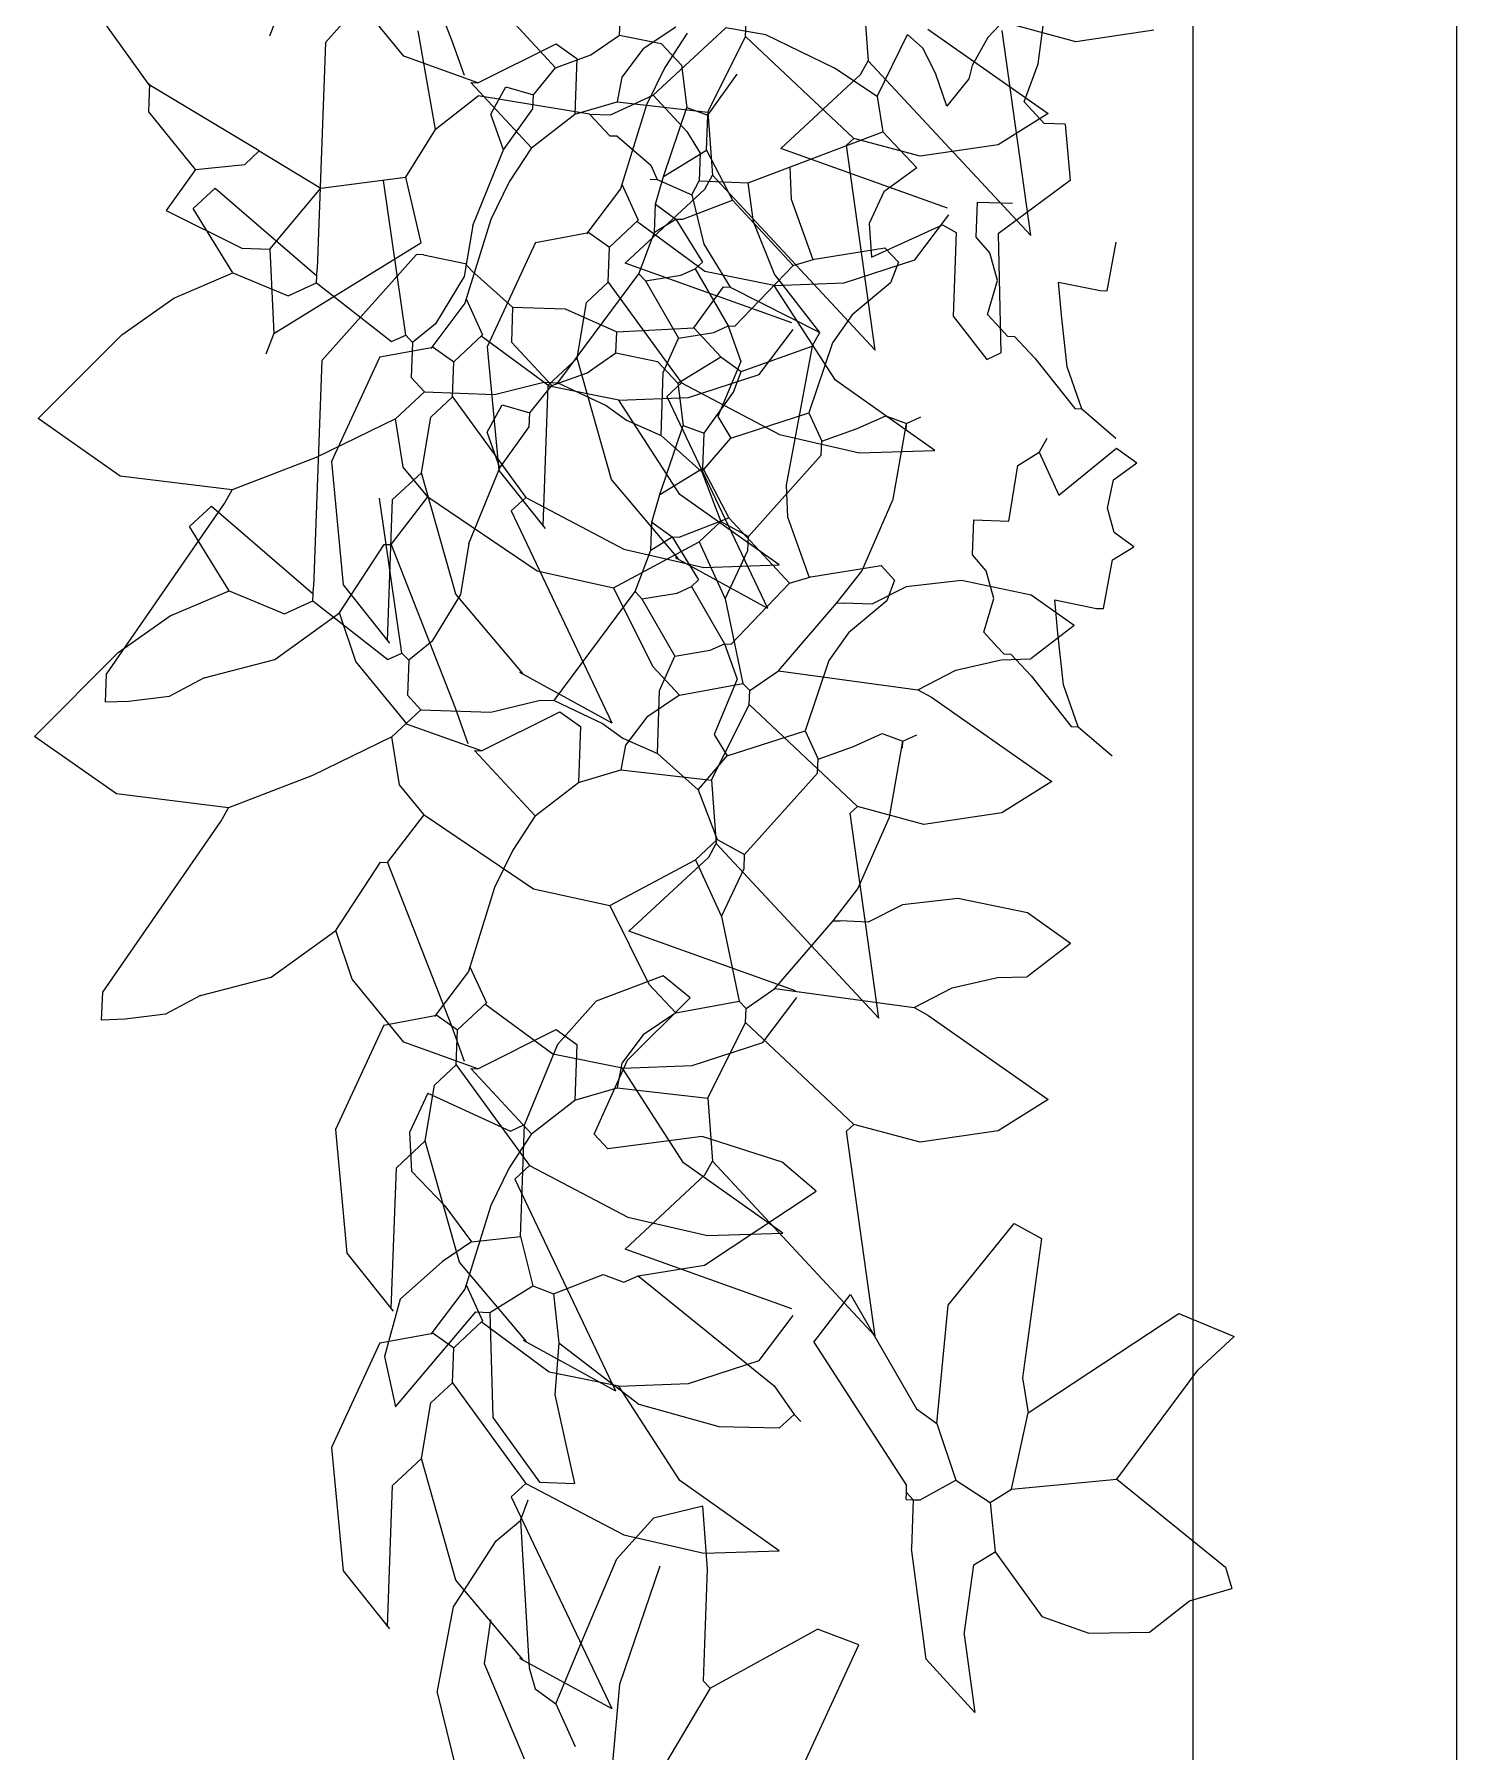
# Model space of a CAD drawing. Header units: millimetres. Extents: x 2667 to 2848, y -1 to 1765.
# Drawn here: x 2814.462 to 2815.001, y 1721.138 to 1721.789 of the extents above; entities that cross this region are included whole.
import ezdxf

# ---------------------------------------------------------------- set-up
doc = ezdxf.new("R2010")
doc.units = ezdxf.units.MM
doc.layers.add('PROIEZIONI', color=145, linetype='Continuous')
doc.layers.add('VERDE_giardino', color=74, linetype='Continuous', lineweight=9)

msp = doc.modelspace()

# ---------------------------------------------------------------- linework, layer by layer
at = {"layer": 'PROIEZIONI'}
for p, q in [((2814.90139, 1736.7425), (2814.90139, 1719.00637)), ((2815.00139, 1736.7425), (2815.00139, 1719.00637))]:
    msp.add_line(p, q, dxfattribs=at)
at = {"layer": 'VERDE_giardino'}
for p, q in [((2814.596, 1721.84893), (2814.62028, 1721.78701)), ((2814.60844, 1721.82608), (2814.57249, 1721.78599)), ((2814.60219, 1721.78077), (2814.58264, 1721.80463)), ((2814.77648, 1721.80304), (2814.77826, 1721.77909)), ((2814.83481, 1721.79962), (2814.82365, 1721.78784)), ((2814.50563, 1721.76993), (2814.48862, 1721.79371)), ((2814.55429, 1721.79621), (2814.55134, 1721.78836)), ((2814.64439, 1721.79293), (2814.65971, 1721.77645)), ((2814.68405, 1721.78883), (2814.68434, 1721.79678)), ((2814.70538, 1721.79187), (2814.69294, 1721.78355)), ((2814.73178, 1721.78825), (2814.73197, 1721.79355)), ((2814.857, 1721.78632), (2814.83185, 1721.79306)), ((2814.8427, 1721.77788), (2814.84479, 1721.7934)), ((2814.57249, 1721.78599), (2814.56936, 1721.70013)), ((2814.60749, 1721.79046), (2814.61409, 1721.75307)), ((2814.62028, 1721.78701), (2814.6251, 1721.77356)), ((2814.63031, 1721.77072), (2814.66003, 1721.78556)), ((2814.66003, 1721.78556), (2814.66779, 1721.77997)), ((2814.67316, 1721.78127), (2814.68405, 1721.78883)), ((2814.68405, 1721.78883), (2814.69985, 1721.7856)), ((2814.69682, 1721.76598), (2814.7243, 1721.79152)), ((2814.69985, 1721.7856), (2814.70751, 1721.77736)), ((2814.70964, 1721.78955), (2814.70121, 1721.77659)), ((2814.71747, 1721.75959), (2814.73178, 1721.78825)), ((2814.73944, 1721.78895), (2814.7243, 1721.79152)), ((2814.73178, 1721.78825), (2814.77284, 1721.74961)), ((2814.76553, 1721.7763), (2814.73944, 1721.78895)), ((2814.78173, 1721.76554), (2814.7932, 1721.78901)), ((2814.799, 1721.78386), (2814.7932, 1721.78901)), ((2814.80088, 1721.79104), (2814.84657, 1721.75906)), ((2814.82365, 1721.78784), (2814.81765, 1721.77733)), ((2814.83991, 1721.71278), (2814.8291, 1721.7905)), ((2814.88661, 1721.79068), (2814.857, 1721.78632)), ((2814.63031, 1721.77072), (2814.60219, 1721.78077)), ((2814.65971, 1721.77645), (2814.67316, 1721.78127)), ((2814.66779, 1721.77997), (2814.66702, 1721.75877)), ((2814.69294, 1721.78355), (2814.68489, 1721.77288)), ((2814.77542, 1721.77389), (2814.77826, 1721.77909)), ((2814.77826, 1721.77909), (2814.83991, 1721.71278)), ((2814.80376, 1721.77442), (2814.799, 1721.78386)), ((2814.65138, 1721.76614), (2814.65971, 1721.77645)), ((2814.68489, 1721.77288), (2814.68311, 1721.76349)), ((2814.70121, 1721.77659), (2814.69419, 1721.76237)), ((2814.70751, 1721.77736), (2814.70958, 1721.76137)), ((2814.71744, 1721.75842), (2814.72862, 1721.77394)), ((2814.7452, 1721.74579), (2814.77542, 1721.77389)), ((2814.78173, 1721.76554), (2814.76553, 1721.7763)), ((2814.80813, 1721.76192), (2814.80376, 1721.77442)), ((2814.81765, 1721.77733), (2814.81647, 1721.77224)), ((2814.83738, 1721.76351), (2814.8427, 1721.77788)), ((2814.50553, 1721.75968), (2814.50591, 1721.77028)), ((2814.54745, 1721.74488), (2814.50563, 1721.76993)), ((2814.62765, 1721.77082), (2814.65063, 1721.7461)), ((2814.62765, 1721.77082), (2814.63031, 1721.77072)), ((2814.63518, 1721.75877), (2814.64087, 1721.76917)), ((2814.64087, 1721.76917), (2814.65138, 1721.76614)), ((2814.65118, 1721.76084), (2814.65138, 1721.76614)), ((2814.68063, 1721.7586), (2814.69682, 1721.76598)), ((2814.69682, 1721.76598), (2814.70959, 1721.75225)), ((2814.81647, 1721.77224), (2814.80813, 1721.76192)), ((2814.52331, 1721.7378), (2814.50553, 1721.75968)), ((2814.61409, 1721.75307), (2814.63047, 1721.76574)), ((2814.67268, 1721.75889), (2814.63047, 1721.76574)), ((2814.64001, 1721.74532), (2814.65118, 1721.76084)), ((2814.66702, 1721.75877), (2814.68311, 1721.76349)), ((2814.68311, 1721.76349), (2814.71747, 1721.75959)), ((2814.69419, 1721.76237), (2814.68435, 1721.73056)), ((2814.70067, 1721.73515), (2814.70958, 1721.76137)), ((2814.70958, 1721.76137), (2814.71744, 1721.75842)), ((2814.71747, 1721.75959), (2814.71925, 1721.73564)), ((2814.78173, 1721.76554), (2814.78389, 1721.75219)), ((2814.84505, 1721.75527), (2814.83738, 1721.76351)), ((2814.61409, 1721.75307), (2814.60282, 1721.7349)), ((2814.64001, 1721.74532), (2814.63518, 1721.75877)), ((2814.65063, 1721.7461), (2814.66702, 1721.75877)), ((2814.67268, 1721.75889), (2814.68034, 1721.75065)), ((2814.67268, 1721.75889), (2814.68063, 1721.7586)), ((2814.71695, 1721.74518), (2814.71744, 1721.75842)), ((2814.84657, 1721.75906), (2814.8276, 1721.74722)), ((2814.853, 1721.75498), (2814.84505, 1721.75527)), ((2814.853, 1721.75498), (2814.85487, 1721.73368)), ((2814.68034, 1721.75065), (2814.683, 1721.75056)), ((2814.683, 1721.75056), (2814.69586, 1721.73948)), ((2814.70959, 1721.75225), (2814.71461, 1721.7441)), ((2814.73277, 1721.73282), (2814.78389, 1721.75219)), ((2814.77009, 1721.74705), (2814.77284, 1721.74961)), ((2814.7809, 1721.66933), (2814.77009, 1721.74705)), ((2814.79799, 1721.74286), (2814.77284, 1721.74961)), ((2814.78389, 1721.75219), (2814.79667, 1721.73845)), ((2814.8276, 1721.74722), (2814.79799, 1721.74286)), ((2814.52331, 1721.7378), (2814.54195, 1721.73977)), ((2814.54195, 1721.73977), (2814.54745, 1721.74488)), ((2814.54745, 1721.74488), (2814.57082, 1721.73076)), ((2814.62834, 1721.71656), (2814.64001, 1721.74532)), ((2814.65063, 1721.7461), (2814.6422, 1721.73314)), ((2814.70067, 1721.73515), (2814.71695, 1721.74518)), ((2814.71461, 1721.7441), (2814.71422, 1721.7335)), ((2814.71695, 1721.74518), (2814.72688, 1721.72623)), ((2814.80836, 1721.72314), (2814.7452, 1721.74579)), ((2814.52331, 1721.7378), (2814.51212, 1721.72229)), ((2814.57082, 1721.73076), (2814.60282, 1721.7349)), ((2814.60294, 1721.67502), (2814.59447, 1721.73372)), ((2814.60282, 1721.7349), (2814.60864, 1721.71001)), ((2814.69566, 1721.73417), (2814.69832, 1721.73408)), ((2814.69586, 1721.73948), (2814.69832, 1721.73408)), ((2814.69763, 1721.72465), (2814.70067, 1721.73515)), ((2814.69832, 1721.73408), (2814.71137, 1721.7283)), ((2814.71137, 1721.7283), (2814.71422, 1721.7335)), ((2814.71422, 1721.7335), (2814.73277, 1721.73282)), ((2814.71641, 1721.73043), (2814.71925, 1721.73564)), ((2814.71925, 1721.73564), (2814.7809, 1721.66933)), ((2814.74856, 1721.73871), (2814.74914, 1721.72666)), ((2814.79667, 1721.73845), (2814.78424, 1721.72932)), ((2814.85487, 1721.73368), (2814.8276, 1721.71344)), ((2814.52243, 1721.72307), (2814.53067, 1721.73073)), ((2814.53067, 1721.73073), (2814.56926, 1721.69748)), ((2814.55139, 1721.70758), (2814.57082, 1721.73076)), ((2814.6422, 1721.73314), (2814.63518, 1721.71892)), ((2814.68435, 1721.73056), (2814.67147, 1721.71348)), ((2814.68489, 1721.7323), (2814.69114, 1721.71858)), ((2814.68619, 1721.70234), (2814.71641, 1721.73043)), ((2814.71137, 1721.7283), (2814.716, 1721.70955)), ((2814.73481, 1721.71796), (2814.73277, 1721.73282)), ((2814.78424, 1721.72932), (2814.7787, 1721.71733)), ((2814.51212, 1721.72229), (2814.5408, 1721.70797)), ((2814.53746, 1721.69864), (2814.52243, 1721.72307)), ((2814.69725, 1721.71405), (2814.69763, 1721.72465)), ((2814.69763, 1721.72465), (2814.70539, 1721.71905)), ((2814.70804, 1721.71896), (2814.72688, 1721.72623)), ((2814.72688, 1721.72623), (2814.74987, 1721.70151)), ((2814.74914, 1721.72666), (2814.75732, 1721.70369)), ((2814.79602, 1721.70358), (2814.80886, 1721.72062)), ((2814.81925, 1721.71225), (2814.81973, 1721.72551)), ((2814.81973, 1721.72551), (2814.83299, 1721.72503)), ((2814.62834, 1721.71656), (2814.6251, 1721.69727)), ((2814.63518, 1721.71892), (2814.62534, 1721.68711)), ((2814.65221, 1721.71023), (2814.67239, 1721.71395)), ((2814.67239, 1721.71395), (2814.68015, 1721.70836)), ((2814.69114, 1721.71858), (2814.68015, 1721.70836)), ((2814.7164, 1721.69917), (2814.69054, 1721.71815)), ((2814.69136, 1721.69834), (2814.69725, 1721.71405)), ((2814.69725, 1721.71405), (2814.70539, 1721.71905)), ((2814.70539, 1721.71905), (2814.71541, 1721.70277)), ((2814.70539, 1721.71905), (2814.70804, 1721.71896)), ((2814.74277, 1721.69817), (2814.73481, 1721.71796)), ((2814.7787, 1721.71733), (2814.77951, 1721.70458)), ((2814.77951, 1721.70458), (2814.80649, 1721.71687)), ((2814.80649, 1721.71687), (2814.8117, 1721.71402)), ((2814.8117, 1721.71402), (2814.81054, 1721.68222)), ((2814.5408, 1721.70797), (2814.55139, 1721.70758)), ((2814.55139, 1721.70758), (2814.55289, 1721.67569)), ((2814.55289, 1721.67569), (2814.60864, 1721.71001)), ((2814.65221, 1721.71023), (2814.63388, 1721.6706)), ((2814.67967, 1721.69511), (2814.68015, 1721.70836)), ((2814.716, 1721.70955), (2814.72602, 1721.69326)), ((2814.75791, 1721.70388), (2814.78461, 1721.70821)), ((2814.78461, 1721.70821), (2814.78972, 1721.70272)), ((2814.82438, 1721.70624), (2814.81925, 1721.71225)), ((2814.8276, 1721.71344), (2814.8286, 1721.6683)), ((2814.86893, 1721.69187), (2814.87226, 1721.71032)), ((2814.60705, 1721.70556), (2814.57109, 1721.66547)), ((2814.6097, 1721.70546), (2814.60705, 1721.70556)), ((2814.6097, 1721.70546), (2814.62551, 1721.70223)), ((2814.62551, 1721.70223), (2814.62806, 1721.69949)), ((2814.74935, 1721.67968), (2814.68619, 1721.70234)), ((2814.71541, 1721.70277), (2814.71266, 1721.70022)), ((2814.72779, 1721.67843), (2814.74987, 1721.70151)), ((2814.74987, 1721.70151), (2814.75791, 1721.70388)), ((2814.76922, 1721.69484), (2814.79602, 1721.70358)), ((2814.78972, 1721.70272), (2814.78677, 1721.69486)), ((2814.82732, 1721.6957), (2814.82438, 1721.70624)), ((2814.51501, 1721.6891), (2814.53746, 1721.69864)), ((2814.53746, 1721.69864), (2814.55837, 1721.68992)), ((2814.55837, 1721.68992), (2814.56917, 1721.69483)), ((2814.56917, 1721.69483), (2814.56926, 1721.69748)), ((2814.56917, 1721.69483), (2814.59755, 1721.67257)), ((2814.56926, 1721.69748), (2814.56936, 1721.70013)), ((2814.6251, 1721.69727), (2814.61423, 1721.67939)), ((2814.62806, 1721.69949), (2814.64348, 1721.68566)), ((2814.66067, 1721.65699), (2814.69136, 1721.69834)), ((2814.67143, 1721.68745), (2814.67967, 1721.69511)), ((2814.67967, 1721.69511), (2814.70747, 1721.65694)), ((2814.69136, 1721.69834), (2814.69392, 1721.69559)), ((2814.69392, 1721.69559), (2814.70726, 1721.69776)), ((2814.69392, 1721.69559), (2814.7064, 1721.67391)), ((2814.70726, 1721.69776), (2814.71266, 1721.70022)), ((2814.71266, 1721.70022), (2814.72514, 1721.67853)), ((2814.7427, 1721.69386), (2814.7164, 1721.69917)), ((2814.7427, 1721.69386), (2814.76922, 1721.69484)), ((2814.7599, 1721.6761), (2814.74277, 1721.69817)), ((2814.78677, 1721.69486), (2814.77223, 1721.68275)), ((2814.82349, 1721.68291), (2814.82732, 1721.6957)), ((2814.85047, 1721.69519), (2814.86628, 1721.69197)), ((2814.85154, 1721.68258), (2814.85047, 1721.69519)), ((2814.49535, 1721.67519), (2814.51501, 1721.6891)), ((2814.62588, 1721.68885), (2814.63212, 1721.67512)), ((2814.71219, 1721.67784), (2814.72337, 1721.69336)), ((2814.72337, 1721.69336), (2814.72602, 1721.69326)), ((2814.72602, 1721.69326), (2814.7599, 1721.6761)), ((2814.76584, 1721.65802), (2814.7427, 1721.69386)), ((2814.86628, 1721.69197), (2814.86893, 1721.69187)), ((2814.62534, 1721.68711), (2814.61246, 1721.67003)), ((2814.64348, 1721.68566), (2814.643, 1721.6724)), ((2814.64348, 1721.68566), (2814.66339, 1721.68497)), ((2814.66339, 1721.68497), (2814.68294, 1721.67626)), ((2814.66801, 1721.66634), (2814.67143, 1721.68745)), ((2814.77223, 1721.68275), (2814.76472, 1721.67214)), ((2814.81054, 1721.68222), (2814.82321, 1721.66584)), ((2814.8286, 1721.67742), (2814.82349, 1721.68291)), ((2814.85368, 1721.66301), (2814.85154, 1721.68258)), ((2814.46355, 1721.64345), (2814.49535, 1721.67519)), ((2814.55289, 1721.67569), (2814.54995, 1721.66783)), ((2814.59755, 1721.67257), (2814.60294, 1721.67502)), ((2814.60294, 1721.67502), (2814.6055, 1721.67228)), ((2814.61423, 1721.67939), (2814.6055, 1721.67228)), ((2814.63212, 1721.67512), (2814.62114, 1721.6649)), ((2814.65739, 1721.65572), (2814.63152, 1721.67469)), ((2814.68265, 1721.66831), (2814.68294, 1721.67626)), ((2814.68294, 1721.67626), (2814.71219, 1721.67784)), ((2814.7064, 1721.67391), (2814.71975, 1721.67607)), ((2814.71219, 1721.67784), (2814.72241, 1721.66686)), ((2814.71975, 1721.67607), (2814.72514, 1721.67853)), ((2814.72514, 1721.67853), (2814.72996, 1721.66509)), ((2814.72514, 1721.67853), (2814.72779, 1721.67843)), ((2814.73701, 1721.66013), (2814.74985, 1721.67716)), ((2814.75705, 1721.67091), (2814.7599, 1721.6761)), ((2814.8286, 1721.67742), (2814.83115, 1721.67467)), ((2814.83115, 1721.67467), (2814.8338, 1721.67457)), ((2814.5932, 1721.66677), (2814.61338, 1721.6705)), ((2814.6055, 1721.67228), (2814.60502, 1721.65902)), ((2814.61338, 1721.6705), (2814.62114, 1721.6649)), ((2814.63388, 1721.6706), (2814.63829, 1721.62377)), ((2814.643, 1721.6724), (2814.65832, 1721.65592)), ((2814.67176, 1721.66074), (2814.68265, 1721.66831)), ((2814.68265, 1721.66831), (2814.69846, 1721.66508)), ((2814.70062, 1721.66085), (2814.7064, 1721.67391)), ((2814.73016, 1721.66126), (2814.75705, 1721.67091)), ((2814.75705, 1721.67091), (2814.74717, 1721.61819)), ((2814.76472, 1721.67214), (2814.75579, 1721.64557)), ((2814.82321, 1721.66584), (2814.8286, 1721.6683)), ((2814.8338, 1721.67457), (2814.84146, 1721.66633)), ((2814.57109, 1721.66547), (2814.56796, 1721.5796)), ((2814.5932, 1721.66677), (2814.57487, 1721.62715)), ((2814.62066, 1721.65166), (2814.62114, 1721.6649)), ((2814.65701, 1721.65613), (2814.66801, 1721.66634)), ((2814.68094, 1721.62027), (2814.66801, 1721.66634)), ((2814.69846, 1721.66508), (2814.70612, 1721.65684)), ((2814.70612, 1721.65684), (2814.72241, 1721.66686)), ((2814.72996, 1721.66509), (2814.72123, 1721.64418)), ((2814.72241, 1721.66686), (2814.73016, 1721.66126)), ((2814.84146, 1721.66633), (2814.85668, 1721.6472)), ((2814.85934, 1721.6471), (2814.85368, 1721.66301)), ((2814.60502, 1721.65902), (2814.61012, 1721.65353)), ((2814.63663, 1721.65257), (2814.65537, 1721.65719)), ((2814.64998, 1721.64561), (2814.65832, 1721.65592)), ((2814.65506, 1721.60261), (2814.65701, 1721.65613)), ((2814.65537, 1721.65719), (2814.66067, 1721.65699)), ((2814.68369, 1721.65041), (2814.65739, 1721.65572)), ((2814.65832, 1721.65592), (2814.67176, 1721.66074)), ((2814.66067, 1721.65699), (2814.67893, 1721.64837)), ((2814.69975, 1721.637), (2814.70062, 1721.66085)), ((2814.70747, 1721.65694), (2814.70197, 1721.65183)), ((2814.70612, 1721.65684), (2814.70819, 1721.64084)), ((2814.70747, 1721.65694), (2814.74471, 1721.6374)), ((2814.71021, 1721.65138), (2814.73701, 1721.66013)), ((2814.72723, 1721.65341), (2814.73016, 1721.66126)), ((2814.80357, 1721.63136), (2814.76584, 1721.65802)), ((2814.59913, 1721.64331), (2814.61012, 1721.65353)), ((2814.61012, 1721.65353), (2814.63663, 1721.65257)), ((2814.61242, 1721.644), (2814.62066, 1721.65166)), ((2814.62066, 1721.65166), (2814.64846, 1721.61349)), ((2814.63379, 1721.63824), (2814.63948, 1721.64865)), ((2814.63948, 1721.64865), (2814.64998, 1721.64561)), ((2814.68369, 1721.65041), (2814.71021, 1721.65138)), ((2814.70683, 1721.61456), (2814.68369, 1721.65041)), ((2814.70197, 1721.65183), (2814.74008, 1721.57154)), ((2814.71604, 1721.6379), (2814.72723, 1721.65341)), ((2814.49467, 1721.6216), (2814.46355, 1721.64345)), ((2814.59913, 1721.64331), (2814.56898, 1721.62864)), ((2814.60204, 1721.625), (2814.59913, 1721.64331)), ((2814.609, 1721.62289), (2814.61242, 1721.644)), ((2814.64979, 1721.64031), (2814.64998, 1721.64561)), ((2814.67893, 1721.64837), (2814.68669, 1721.64278)), ((2814.68669, 1721.64278), (2814.69975, 1721.637)), ((2814.72123, 1721.64418), (2814.72625, 1721.63603)), ((2814.72625, 1721.63603), (2814.75579, 1721.64557)), ((2814.75579, 1721.64557), (2814.7607, 1721.63478)), ((2814.77414, 1721.6396), (2814.78494, 1721.64451)), ((2814.78494, 1721.64451), (2814.79279, 1721.64157)), ((2814.79279, 1721.64157), (2814.79819, 1721.64402)), ((2814.85668, 1721.6472), (2814.85934, 1721.6471)), ((2814.85934, 1721.6471), (2814.8722, 1721.63602)), ((2814.63861, 1721.62479), (2814.63379, 1721.63824)), ((2814.63861, 1721.62479), (2814.64979, 1721.64031)), ((2814.69927, 1721.61462), (2814.70819, 1721.64084)), ((2814.69975, 1721.637), (2814.71517, 1721.62316)), ((2814.70819, 1721.64084), (2814.71604, 1721.6379)), ((2814.71517, 1721.62316), (2814.72625, 1721.63603)), ((2814.71556, 1721.62465), (2814.71604, 1721.6379)), ((2814.74471, 1721.6374), (2814.77502, 1721.63046)), ((2814.7607, 1721.63478), (2814.77414, 1721.6396)), ((2814.78773, 1721.61282), (2814.79279, 1721.64157)), ((2814.79269, 1721.63892), (2814.79279, 1721.64157)), ((2814.846, 1721.63582), (2814.84315, 1721.63061)), ((2814.73285, 1721.59864), (2814.7605, 1721.62947)), ((2814.7605, 1721.62947), (2814.7607, 1721.63478)), ((2814.77502, 1721.63046), (2814.80357, 1721.63136)), ((2814.83501, 1721.6256), (2814.84315, 1721.63061)), ((2814.84315, 1721.63061), (2814.85053, 1721.61442)), ((2814.85053, 1721.61442), (2814.87241, 1721.6322)), ((2814.87241, 1721.6322), (2814.88016, 1721.62661)), ((2814.56898, 1721.62864), (2814.53711, 1721.61639)), ((2814.57487, 1721.62715), (2814.57928, 1721.58032)), ((2814.598, 1721.61268), (2814.609, 1721.62289)), ((2814.61133, 1721.61368), (2814.60204, 1721.625)), ((2814.62193, 1721.57682), (2814.609, 1721.62289)), ((2814.62694, 1721.59603), (2814.63861, 1721.62479)), ((2814.63829, 1721.62377), (2814.65582, 1721.60174)), ((2814.69927, 1721.61462), (2814.71556, 1721.62465)), ((2814.71517, 1721.62316), (2814.72244, 1721.60432)), ((2814.71556, 1721.62465), (2814.72549, 1721.60571)), ((2814.83159, 1721.6045), (2814.83501, 1721.6256)), ((2814.87126, 1721.62022), (2814.88016, 1721.62661)), ((2814.53711, 1721.61639), (2814.49467, 1721.6216)), ((2814.53427, 1721.61118), (2814.53711, 1721.61639)), ((2814.70633, 1721.59018), (2814.68094, 1721.62027)), ((2814.74717, 1721.61819), (2814.74774, 1721.60613)), ((2814.86897, 1721.60942), (2814.87126, 1721.62022)), ((2814.48946, 1721.54648), (2814.53427, 1721.61118)), ((2814.52103, 1721.60254), (2814.52927, 1721.6102)), ((2814.52927, 1721.6102), (2814.56787, 1721.57695)), ((2814.60154, 1721.55449), (2814.59307, 1721.61319)), ((2814.59605, 1721.55916), (2814.598, 1721.61268)), ((2814.5974, 1721.59561), (2814.61133, 1721.61368)), ((2814.61133, 1721.61368), (2814.65276, 1721.58563)), ((2814.64846, 1721.61349), (2814.64296, 1721.60838)), ((2814.64846, 1721.61349), (2814.6857, 1721.59394)), ((2814.69624, 1721.60412), (2814.69927, 1721.61462)), ((2814.74456, 1721.58791), (2814.70683, 1721.61456)), ((2814.77582, 1721.5856), (2814.78773, 1721.61282)), ((2814.64296, 1721.60838), (2814.68107, 1721.52809)), ((2814.69585, 1721.59352), (2814.69624, 1721.60412)), ((2814.69624, 1721.60412), (2814.70399, 1721.59853)), ((2814.70664, 1721.59843), (2814.72549, 1721.60571)), ((2814.7142, 1721.59666), (2814.72244, 1721.60432)), ((2814.72244, 1721.60432), (2814.73285, 1721.59864)), ((2814.72549, 1721.60571), (2814.74847, 1721.58099)), ((2814.74774, 1721.60613), (2814.75593, 1721.58317)), ((2814.81785, 1721.59173), (2814.81834, 1721.60498)), ((2814.81834, 1721.60498), (2814.83159, 1721.6045)), ((2814.87148, 1721.60026), (2814.86897, 1721.60942)), ((2814.53606, 1721.57811), (2814.52103, 1721.60254)), ((2814.68172, 1721.57927), (2814.7142, 1721.59666)), ((2814.69585, 1721.59352), (2814.70399, 1721.59853)), ((2814.70399, 1721.59853), (2814.71401, 1721.58224)), ((2814.70399, 1721.59853), (2814.70664, 1721.59843)), ((2814.7142, 1721.59666), (2814.72403, 1721.57507)), ((2814.73265, 1721.59334), (2814.73285, 1721.59864)), ((2814.879, 1721.59481), (2814.87148, 1721.60026)), ((2814.57788, 1721.56979), (2814.59475, 1721.59571)), ((2814.59475, 1721.59571), (2814.5974, 1721.59561)), ((2814.5974, 1721.59561), (2814.62167, 1721.53369)), ((2814.62694, 1721.59603), (2814.6237, 1721.57675)), ((2814.6857, 1721.59394), (2814.71601, 1721.587)), ((2814.68997, 1721.57781), (2814.69585, 1721.59352)), ((2814.70506, 1721.59069), (2814.74008, 1721.57154)), ((2814.72403, 1721.57507), (2814.73265, 1721.59334)), ((2814.82298, 1721.58571), (2814.81785, 1721.59173)), ((2814.87086, 1721.5898), (2814.879, 1721.59481)), ((2814.65276, 1721.58563), (2814.68172, 1721.57927)), ((2814.71601, 1721.587), (2814.74456, 1721.58791)), ((2814.75652, 1721.58335), (2814.78321, 1721.58768)), ((2814.76643, 1721.57353), (2814.77582, 1721.5856)), ((2814.78321, 1721.58768), (2814.78832, 1721.58219)), ((2814.82593, 1721.57518), (2814.82298, 1721.58571)), ((2814.86754, 1721.57134), (2814.87086, 1721.5898)), ((2814.51361, 1721.56857), (2814.53606, 1721.57811)), ((2814.53606, 1721.57811), (2814.55698, 1721.56939)), ((2814.56777, 1721.57431), (2814.56787, 1721.57695)), ((2814.56787, 1721.57695), (2814.56796, 1721.5796)), ((2814.57928, 1721.58032), (2814.59681, 1721.55829)), ((2814.65927, 1721.53647), (2814.68997, 1721.57781)), ((2814.68172, 1721.57927), (2814.69656, 1721.54954)), ((2814.68997, 1721.57781), (2814.69253, 1721.57506)), ((2814.69253, 1721.57506), (2814.70587, 1721.57724)), ((2814.70587, 1721.57724), (2814.71127, 1721.57969)), ((2814.71401, 1721.58224), (2814.71127, 1721.57969)), ((2814.71127, 1721.57969), (2814.72375, 1721.558)), ((2814.7264, 1721.55791), (2814.74847, 1721.58099)), ((2814.74847, 1721.58099), (2814.75652, 1721.58335)), ((2814.79269, 1721.57955), (2814.77968, 1721.57305)), ((2814.78832, 1721.58219), (2814.78538, 1721.57434)), ((2814.81368, 1721.58196), (2814.79269, 1721.57955)), ((2814.84007, 1721.57646), (2814.81368, 1721.58196)), ((2814.55698, 1721.56939), (2814.56777, 1721.57431)), ((2814.56777, 1721.57431), (2814.59615, 1721.55204)), ((2814.6237, 1721.57675), (2814.61284, 1721.55886)), ((2814.64732, 1721.54673), (2814.62193, 1721.57682)), ((2814.69253, 1721.57506), (2814.705, 1721.55338)), ((2814.72403, 1721.57507), (2814.73082, 1721.54298)), ((2814.74427, 1721.5478), (2814.76643, 1721.57353)), ((2814.76643, 1721.57353), (2814.76908, 1721.57343)), ((2814.77968, 1721.57305), (2814.76908, 1721.57343)), ((2814.78538, 1721.57434), (2814.77084, 1721.56222)), ((2814.82209, 1721.56238), (2814.82593, 1721.57518)), ((2814.85634, 1721.56495), (2814.84007, 1721.57646)), ((2814.84908, 1721.57467), (2814.86488, 1721.57144)), ((2814.85014, 1721.56205), (2814.84908, 1721.57467)), ((2814.86488, 1721.57144), (2814.86754, 1721.57134)), ((2814.49396, 1721.55466), (2814.51361, 1721.56857)), ((2814.55335, 1721.55211), (2814.57788, 1721.56979)), ((2814.58403, 1721.55132), (2814.57788, 1721.56979)), ((2814.85634, 1721.56495), (2814.83996, 1721.55228)), ((2814.61284, 1721.55886), (2814.6041, 1721.55175)), ((2814.71835, 1721.55555), (2814.72375, 1721.558)), ((2814.72375, 1721.558), (2814.72856, 1721.54456)), ((2814.72375, 1721.558), (2814.7264, 1721.55791)), ((2814.77084, 1721.56222), (2814.76333, 1721.55162)), ((2814.8272, 1721.55689), (2814.82209, 1721.56238)), ((2814.85228, 1721.54248), (2814.85014, 1721.56205)), ((2814.46216, 1721.52292), (2814.49396, 1721.55466)), ((2814.52656, 1721.54512), (2814.55335, 1721.55211)), ((2814.60359, 1721.52745), (2814.58403, 1721.55132)), ((2814.59615, 1721.55204), (2814.60154, 1721.55449)), ((2814.60154, 1721.55449), (2814.6041, 1721.55175)), ((2814.6041, 1721.55175), (2814.60362, 1721.5385)), ((2814.69922, 1721.54032), (2814.705, 1721.55338)), ((2814.705, 1721.55338), (2814.71835, 1721.55555)), ((2814.76333, 1721.55162), (2814.75439, 1721.52504)), ((2814.81149, 1721.54804), (2814.82873, 1721.55194)), ((2814.8272, 1721.55689), (2814.82976, 1721.55414)), ((2814.82873, 1721.55194), (2814.83996, 1721.55228)), ((2814.82976, 1721.55414), (2814.8324, 1721.55404)), ((2814.8324, 1721.55404), (2814.84006, 1721.5458)), ((2814.48908, 1721.53587), (2814.48946, 1721.54648)), ((2814.52656, 1721.54512), (2814.51333, 1721.53805)), ((2814.64605, 1721.54724), (2814.68107, 1721.52809)), ((2814.69656, 1721.54954), (2814.70677, 1721.53856)), ((2814.72856, 1721.54456), (2814.71984, 1721.52365)), ((2814.73337, 1721.54024), (2814.74427, 1721.5478)), ((2814.74427, 1721.5478), (2814.79707, 1721.54057)), ((2814.79707, 1721.54057), (2814.81149, 1721.54804)), ((2814.84006, 1721.5458), (2814.85529, 1721.52667)), ((2814.51333, 1721.53805), (2814.49795, 1721.53617)), ((2814.60362, 1721.5385), (2814.60872, 1721.53301)), ((2814.70677, 1721.53856), (2814.69433, 1721.53024)), ((2814.69835, 1721.51647), (2814.69922, 1721.54032)), ((2814.70677, 1721.53856), (2814.73082, 1721.54298)), ((2814.73082, 1721.54298), (2814.73337, 1721.54024)), ((2814.73318, 1721.53493), (2814.73337, 1721.54024)), ((2814.79707, 1721.54057), (2814.80228, 1721.53773)), ((2814.85794, 1721.52658), (2814.85228, 1721.54248)), ((2814.49795, 1721.53617), (2814.48908, 1721.53587)), ((2814.59774, 1721.52279), (2814.60872, 1721.53301)), ((2814.60872, 1721.53301), (2814.63523, 1721.53204)), ((2814.62167, 1721.53369), (2814.62649, 1721.52025)), ((2814.6317, 1721.51741), (2814.66143, 1721.53225)), ((2814.63523, 1721.53204), (2814.65397, 1721.53666)), ((2814.65397, 1721.53666), (2814.65927, 1721.53647)), ((2814.65927, 1721.53647), (2814.67753, 1721.52784)), ((2814.66143, 1721.53225), (2814.66918, 1721.52665)), ((2814.71887, 1721.50627), (2814.73318, 1721.53493)), ((2814.73318, 1721.53493), (2814.77423, 1721.49629)), ((2814.80228, 1721.53773), (2814.84796, 1721.50575)), ((2814.6317, 1721.51741), (2814.60359, 1721.52745)), ((2814.66918, 1721.52665), (2814.66841, 1721.50545)), ((2814.67753, 1721.52784), (2814.68529, 1721.52226)), ((2814.69433, 1721.53024), (2814.68628, 1721.51956)), ((2814.72485, 1721.51551), (2814.75439, 1721.52504)), ((2814.75439, 1721.52504), (2814.7593, 1721.51425)), ((2814.85529, 1721.52667), (2814.85794, 1721.52658)), ((2814.85794, 1721.52658), (2814.8708, 1721.5155)), ((2814.49328, 1721.50107), (2814.46216, 1721.52292)), ((2814.59774, 1721.52279), (2814.56758, 1721.50811)), ((2814.60064, 1721.50447), (2814.59774, 1721.52279)), ((2814.68628, 1721.51956), (2814.68451, 1721.51017)), ((2814.68529, 1721.52226), (2814.69835, 1721.51647)), ((2814.71984, 1721.52365), (2814.72485, 1721.51551)), ((2814.7593, 1721.51425), (2814.77275, 1721.51907)), ((2814.77275, 1721.51907), (2814.78354, 1721.52398)), ((2814.78354, 1721.52398), (2814.79139, 1721.52104)), ((2814.78634, 1721.4923), (2814.79139, 1721.52104)), ((2814.7913, 1721.51839), (2814.79139, 1721.52104)), ((2814.79139, 1721.52104), (2814.79679, 1721.5235)), ((2814.62905, 1721.5175), (2814.65203, 1721.49278)), ((2814.62905, 1721.5175), (2814.6317, 1721.51741)), ((2814.69835, 1721.51647), (2814.71377, 1721.50264)), ((2814.71377, 1721.50264), (2814.72485, 1721.51551)), ((2814.75911, 1721.50895), (2814.7593, 1721.51425)), ((2814.56758, 1721.50811), (2814.53572, 1721.49586)), ((2814.65203, 1721.49278), (2814.66841, 1721.50545)), ((2814.66841, 1721.50545), (2814.68451, 1721.51017)), ((2814.68451, 1721.51017), (2814.71887, 1721.50627)), ((2814.71887, 1721.50627), (2814.72065, 1721.48232)), ((2814.73145, 1721.47811), (2814.75911, 1721.50895)), ((2814.84796, 1721.50575), (2814.82899, 1721.49391)), ((2814.53572, 1721.49586), (2814.49328, 1721.50107)), ((2814.60993, 1721.49316), (2814.60064, 1721.50447)), ((2814.71377, 1721.50264), (2814.72105, 1721.4838)), ((2814.53288, 1721.49066), (2814.53572, 1721.49586)), ((2814.596, 1721.47508), (2814.60993, 1721.49316)), ((2814.60993, 1721.49316), (2814.65136, 1721.46511)), ((2814.65203, 1721.49278), (2814.64359, 1721.47982)), ((2814.77148, 1721.49373), (2814.77423, 1721.49629)), ((2814.7823, 1721.41601), (2814.77148, 1721.49373)), ((2814.79939, 1721.48955), (2814.77423, 1721.49629)), ((2814.77442, 1721.46508), (2814.78634, 1721.4923)), ((2814.82899, 1721.49391), (2814.79939, 1721.48955)), ((2814.48807, 1721.42595), (2814.53288, 1721.49066)), ((2814.64359, 1721.47982), (2814.63657, 1721.4656)), ((2814.71281, 1721.47614), (2814.72105, 1721.4838)), ((2814.71781, 1721.47711), (2814.72065, 1721.48232)), ((2814.72065, 1721.48232), (2814.7823, 1721.41601)), ((2814.72105, 1721.4838), (2814.73145, 1721.47811)), ((2814.57649, 1721.44926), (2814.59335, 1721.47518)), ((2814.59335, 1721.47518), (2814.596, 1721.47508)), ((2814.596, 1721.47508), (2814.62028, 1721.41317)), ((2814.68033, 1721.45875), (2814.71281, 1721.47614)), ((2814.68759, 1721.44902), (2814.71781, 1721.47711)), ((2814.71281, 1721.47614), (2814.72263, 1721.45455)), ((2814.72263, 1721.45455), (2814.73126, 1721.47281)), ((2814.73126, 1721.47281), (2814.73145, 1721.47811)), ((2814.63657, 1721.4656), (2814.62673, 1721.43379)), ((2814.65136, 1721.46511), (2814.68033, 1721.45875)), ((2814.76503, 1721.453), (2814.77442, 1721.46508)), ((2814.81228, 1721.46143), (2814.7913, 1721.45902)), ((2814.83868, 1721.45594), (2814.81228, 1721.46143)), ((2814.68033, 1721.45875), (2814.69517, 1721.42901)), ((2814.72263, 1721.45455), (2814.72942, 1721.42246)), ((2814.7913, 1721.45902), (2814.77829, 1721.45252)), ((2814.85495, 1721.44442), (2814.83868, 1721.45594)), ((2814.55196, 1721.43158), (2814.57649, 1721.44926)), ((2814.58264, 1721.43079), (2814.57649, 1721.44926)), ((2814.75074, 1721.42637), (2814.68759, 1721.44902)), ((2814.74287, 1721.42728), (2814.76503, 1721.453)), ((2814.76503, 1721.453), (2814.76769, 1721.45291)), ((2814.77829, 1721.45252), (2814.76769, 1721.45291)), ((2814.85495, 1721.44442), (2814.83857, 1721.43175)), ((2814.62673, 1721.43379), (2814.61386, 1721.41671)), ((2814.62727, 1721.43553), (2814.63352, 1721.42181)), ((2814.52516, 1721.4246), (2814.55196, 1721.43158)), ((2814.60219, 1721.40692), (2814.58264, 1721.43079)), ((2814.70052, 1721.43215), (2814.67513, 1721.42256)), ((2814.69517, 1721.42901), (2814.70538, 1721.41803)), ((2814.71083, 1721.42382), (2814.70052, 1721.43215)), ((2814.73197, 1721.41971), (2814.74287, 1721.42728)), ((2814.74287, 1721.42728), (2814.79568, 1721.42004)), ((2814.79568, 1721.42004), (2814.8101, 1721.42751)), ((2814.8101, 1721.42751), (2814.82734, 1721.43142)), ((2814.82734, 1721.43142), (2814.83857, 1721.43175)), ((2814.48768, 1721.41535), (2814.48807, 1721.42595)), ((2814.52516, 1721.4246), (2814.51194, 1721.41752)), ((2814.63352, 1721.42181), (2814.62253, 1721.41159)), ((2814.65878, 1721.4024), (2814.63292, 1721.42138)), ((2814.67513, 1721.42256), (2814.66049, 1721.40603)), ((2814.68709, 1721.40019), (2814.71083, 1721.42382)), ((2814.70538, 1721.41803), (2814.72942, 1721.42246)), ((2814.72942, 1721.42246), (2814.73197, 1721.41971)), ((2814.7384, 1721.40681), (2814.75125, 1721.42385)), ((2814.49655, 1721.41565), (2814.48768, 1721.41535)), ((2814.51194, 1721.41752), (2814.49655, 1721.41565)), ((2814.5946, 1721.41346), (2814.61478, 1721.41718)), ((2814.61478, 1721.41718), (2814.62253, 1721.41159)), ((2814.70538, 1721.41803), (2814.69294, 1721.40971)), ((2814.71747, 1721.38574), (2814.73178, 1721.41441)), ((2814.73178, 1721.41441), (2814.73197, 1721.41971)), ((2814.73178, 1721.41441), (2814.77284, 1721.37577)), ((2814.79568, 1721.42004), (2814.80088, 1721.4172)), ((2814.80088, 1721.4172), (2814.84657, 1721.38522)), ((2814.5946, 1721.41346), (2814.57627, 1721.37383)), ((2814.62028, 1721.41317), (2814.6251, 1721.39972)), ((2814.62205, 1721.39834), (2814.62253, 1721.41159)), ((2814.63031, 1721.39688), (2814.66003, 1721.41172)), ((2814.66003, 1721.41172), (2814.66779, 1721.40613)), ((2814.69294, 1721.40971), (2814.68489, 1721.39904)), ((2814.63031, 1721.39688), (2814.60219, 1721.40692)), ((2814.66049, 1721.40603), (2814.64804, 1721.37568)), ((2814.68508, 1721.39709), (2814.65878, 1721.4024)), ((2814.66779, 1721.40613), (2814.66702, 1721.38492)), ((2814.7116, 1721.39807), (2814.7384, 1721.40681)), ((2814.61381, 1721.39068), (2814.62205, 1721.39834)), ((2814.62205, 1721.39834), (2814.64985, 1721.36017)), ((2814.62765, 1721.39698), (2814.65063, 1721.37226)), ((2814.62765, 1721.39698), (2814.63031, 1721.39688)), ((2814.67445, 1721.37206), (2814.68709, 1721.40019)), ((2814.68489, 1721.39904), (2814.68311, 1721.38965)), ((2814.68508, 1721.39709), (2814.7116, 1721.39807)), ((2814.70822, 1721.36124), (2814.68508, 1721.39709)), ((2814.61039, 1721.36957), (2814.61381, 1721.39068)), ((2814.66702, 1721.38492), (2814.68311, 1721.38965)), ((2814.68311, 1721.38965), (2814.71747, 1721.38574)), ((2814.61133, 1721.38764), (2814.60438, 1721.37274)), ((2814.61133, 1721.38764), (2814.64265, 1721.37322)), ((2814.65063, 1721.37226), (2814.66702, 1721.38492)), ((2814.71747, 1721.38574), (2814.71925, 1721.3618)), ((2814.84657, 1721.38522), (2814.8276, 1721.37338)), ((2814.64265, 1721.37322), (2814.64804, 1721.37568)), ((2814.64649, 1721.33328), (2814.64804, 1721.37568)), ((2814.77009, 1721.37321), (2814.77284, 1721.37577)), ((2814.79799, 1721.36902), (2814.77284, 1721.37577)), ((2814.57627, 1721.37383), (2814.58067, 1721.327)), ((2814.5994, 1721.35936), (2814.61039, 1721.36957)), ((2814.60438, 1721.37274), (2814.60512, 1721.35809)), ((2814.62332, 1721.3235), (2814.61039, 1721.36957)), ((2814.65063, 1721.37226), (2814.6422, 1721.35929)), ((2814.67445, 1721.37206), (2814.67955, 1721.36657)), ((2814.71539, 1721.37113), (2814.67955, 1721.36657)), ((2814.74571, 1721.36151), (2814.71539, 1721.37113)), ((2814.7809, 1721.29548), (2814.77009, 1721.37321)), ((2814.8276, 1721.37338), (2814.79799, 1721.36902)), ((2814.59745, 1721.30584), (2814.5994, 1721.35936)), ((2814.60512, 1721.35809), (2814.61773, 1721.34494)), ((2814.6422, 1721.35929), (2814.63518, 1721.34508)), ((2814.64985, 1721.36017), (2814.64436, 1721.35506)), ((2814.64985, 1721.36017), (2814.6871, 1721.34062)), ((2814.68619, 1721.3285), (2814.71641, 1721.35659)), ((2814.74596, 1721.33459), (2814.70822, 1721.36124)), ((2814.71641, 1721.35659), (2814.71925, 1721.3618)), ((2814.71925, 1721.3618), (2814.7809, 1721.29548)), ((2814.75857, 1721.35042), (2814.74571, 1721.36151)), ((2814.64436, 1721.35506), (2814.68246, 1721.27477)), ((2814.71617, 1721.32236), (2814.75858, 1721.35042)), ((2814.61773, 1721.34494), (2814.62785, 1721.3313)), ((2814.63518, 1721.34508), (2814.62534, 1721.31326)), ((2814.6871, 1721.34062), (2814.7174, 1721.33369)), ((2814.80863, 1721.30728), (2814.83364, 1721.33821)), ((2814.83364, 1721.33821), (2814.84404, 1721.33253)), ((2814.62785, 1721.3313), (2814.61696, 1721.32374)), ((2814.62785, 1721.3313), (2814.64649, 1721.33328)), ((2814.64649, 1721.33328), (2814.65112, 1721.31453)), ((2814.7174, 1721.33369), (2814.74596, 1721.33459)), ((2814.84404, 1721.33253), (2814.83682, 1721.27972)), ((2814.58067, 1721.327), (2814.5982, 1721.30497)), ((2814.61696, 1721.32374), (2814.6008, 1721.3095)), ((2814.64871, 1721.29341), (2814.62332, 1721.3235)), ((2814.74935, 1721.30584), (2814.68619, 1721.3285)), ((2814.65897, 1721.31159), (2814.67781, 1721.31886)), ((2814.67781, 1721.31886), (2814.68567, 1721.31593)), ((2814.68567, 1721.31593), (2814.69107, 1721.31838)), ((2814.69107, 1721.31838), (2814.71617, 1721.32236)), ((2814.69107, 1721.31838), (2814.74262, 1721.2767)), ((2814.62534, 1721.31326), (2814.61246, 1721.29618)), ((2814.62588, 1721.315), (2814.63212, 1721.30128)), ((2814.63483, 1721.30451), (2814.65112, 1721.31453)), ((2814.65112, 1721.31453), (2814.65897, 1721.31159)), ((2814.65897, 1721.31159), (2814.66095, 1721.29294)), ((2814.7577, 1721.29321), (2814.77162, 1721.31129)), ((2814.77162, 1721.31129), (2814.79658, 1721.26791)), ((2814.6008, 1721.3095), (2814.5949, 1721.28778)), ((2814.59903, 1721.26866), (2814.62953, 1721.3047)), ((2814.62953, 1721.3047), (2814.63483, 1721.30451)), ((2814.63483, 1721.30451), (2814.63603, 1721.26466)), ((2814.80434, 1721.26233), (2814.80863, 1721.30728)), ((2814.83898, 1721.26637), (2814.89608, 1721.30409)), ((2814.89608, 1721.30409), (2814.917, 1721.29537)), ((2814.63212, 1721.30128), (2814.62114, 1721.29106)), ((2814.65739, 1721.28187), (2814.63152, 1721.30085)), ((2814.73701, 1721.28629), (2814.74985, 1721.30332)), ((2814.5932, 1721.29293), (2814.57487, 1721.2533)), ((2814.5932, 1721.29293), (2814.61338, 1721.29665)), ((2814.61338, 1721.29665), (2814.62114, 1721.29106)), ((2814.62066, 1721.27781), (2814.62114, 1721.29106)), ((2814.64744, 1721.29392), (2814.68246, 1721.27477)), ((2814.66094, 1721.29294), (2814.65948, 1721.27324)), ((2814.66095, 1721.29294), (2814.69127, 1721.26964)), ((2814.7577, 1721.29321), (2814.79286, 1721.23886)), ((2814.90326, 1721.2826), (2814.917, 1721.29537)), ((2814.5949, 1721.28778), (2814.59903, 1721.26866)), ((2814.71021, 1721.27754), (2814.73701, 1721.28629)), ((2814.61242, 1721.27015), (2814.62066, 1721.27781)), ((2814.62066, 1721.27781), (2814.64846, 1721.23965)), ((2814.68369, 1721.27656), (2814.65739, 1721.28187)), ((2814.68369, 1721.27656), (2814.71021, 1721.27754)), ((2814.83682, 1721.27972), (2814.83898, 1721.26637)), ((2814.87256, 1721.24126), (2814.90326, 1721.2826)), ((2814.65948, 1721.27324), (2814.66696, 1721.23965)), ((2814.70683, 1721.24072), (2814.68369, 1721.27656)), ((2814.74262, 1721.2767), (2814.75019, 1721.26581)), ((2814.609, 1721.24905), (2814.61242, 1721.27015)), ((2814.63603, 1721.26466), (2814.65372, 1721.24013)), ((2814.69127, 1721.26964), (2814.7216, 1721.26123)), ((2814.74469, 1721.2607), (2814.75019, 1721.26581)), ((2814.75019, 1721.26581), (2814.75274, 1721.26306)), ((2814.79658, 1721.26791), (2814.80434, 1721.26233)), ((2814.83262, 1721.23741), (2814.83898, 1721.26637)), ((2814.7216, 1721.26123), (2814.74469, 1721.2607)), ((2814.80434, 1721.26233), (2814.81152, 1721.24083)), ((2814.57487, 1721.2533), (2814.57928, 1721.20647)), ((2814.598, 1721.23883), (2814.609, 1721.24905)), ((2814.62193, 1721.20298), (2814.609, 1721.24905)), ((2814.59605, 1721.18532), (2814.598, 1721.23883)), ((2814.64846, 1721.23965), (2814.64296, 1721.23454)), ((2814.64846, 1721.23965), (2814.6857, 1721.2201)), ((2814.65372, 1721.24013), (2814.66696, 1721.23965)), ((2814.74456, 1721.21406), (2814.70683, 1721.24072)), ((2814.79277, 1721.2362), (2814.79286, 1721.23886)), ((2814.79797, 1721.23336), (2814.81152, 1721.24083)), ((2814.81152, 1721.24083), (2814.82447, 1721.2324)), ((2814.83262, 1721.23741), (2814.87256, 1721.24126)), ((2814.87256, 1721.24126), (2814.91381, 1721.20791)), ((2814.64296, 1721.23454), (2814.68107, 1721.15425)), ((2814.64643, 1721.22561), (2814.64936, 1721.23347)), ((2814.79267, 1721.23356), (2814.79277, 1721.2362)), ((2814.79267, 1721.23356), (2814.79532, 1721.23346)), ((2814.79277, 1721.2362), (2814.79532, 1721.23346)), ((2814.79532, 1721.23346), (2814.79465, 1721.21491)), ((2814.79532, 1721.23346), (2814.79797, 1721.23336)), ((2814.82447, 1721.2324), (2814.83262, 1721.23741)), ((2814.82447, 1721.2324), (2814.82645, 1721.21375)), ((2814.63725, 1721.21791), (2814.64643, 1721.22561)), ((2814.64643, 1721.22561), (2814.6497, 1721.16977)), ((2814.68305, 1721.21102), (2814.69688, 1721.22644)), ((2814.71562, 1721.23105), (2814.69688, 1721.22644)), ((2814.7174, 1721.20711), (2814.71562, 1721.23105)), ((2814.6857, 1721.2201), (2814.71601, 1721.21316)), ((2814.62102, 1721.19291), (2814.63725, 1721.21791)), ((2814.71601, 1721.21316), (2814.74456, 1721.21406)), ((2814.8003, 1721.17297), (2814.79465, 1721.21491)), ((2814.81831, 1721.20874), (2814.82645, 1721.21375)), ((2814.82645, 1721.21375), (2814.84413, 1721.18923)), ((2814.57928, 1721.20647), (2814.59681, 1721.18445)), ((2814.66854, 1721.17704), (2814.68305, 1721.21102)), ((2814.69925, 1721.20821), (2814.68405, 1721.16342)), ((2814.71586, 1721.16471), (2814.7174, 1721.20711)), ((2814.81469, 1721.18234), (2814.81831, 1721.20874)), ((2814.91381, 1721.20791), (2814.91617, 1721.19986)), ((2814.64732, 1721.17288), (2814.62193, 1721.20298)), ((2814.90008, 1721.19515), (2814.91617, 1721.19986)), ((2814.61486, 1721.16042), (2814.62102, 1721.19291)), ((2814.88494, 1721.18329), (2814.90008, 1721.19515)), ((2814.63286, 1721.17122), (2814.63517, 1721.18788)), ((2814.84413, 1721.18923), (2814.86194, 1721.18291)), ((2814.71841, 1721.16196), (2814.75903, 1721.18436)), ((2814.77474, 1721.17848), (2814.75903, 1721.18436)), ((2814.81469, 1721.18234), (2814.81872, 1721.15281)), ((2814.86194, 1721.18291), (2814.88494, 1721.18329)), ((2814.64605, 1721.17339), (2814.68107, 1721.15425)), ((2814.65982, 1721.15613), (2814.66854, 1721.17704)), ((2814.74592, 1721.11584), (2814.77474, 1721.17848)), ((2814.64795, 1721.13504), (2814.63286, 1721.17122)), ((2814.6497, 1721.16977), (2814.65206, 1721.16172)), ((2814.81872, 1721.15281), (2814.8003, 1721.17297)), ((2814.61486, 1721.16042), (2814.62411, 1721.12293)), ((2814.65206, 1721.16172), (2814.65982, 1721.15613)), ((2814.68405, 1721.16342), (2814.67842, 1721.10208)), ((2814.71841, 1721.16196), (2814.70145, 1721.13339)), ((2814.71841, 1721.16196), (2814.71586, 1721.16471)), ((2814.65982, 1721.15613), (2814.66719, 1721.13994))]:
    msp.add_line(p, q, dxfattribs=at)
for centre, start, end in [((2814.57249, 1721.78599), 137.75721, 177.56019), ((2814.65221, 1721.71023), 100.71749, 155.44648), ((2814.57109, 1721.66547), 137.75721, 177.56019), ((2814.5932, 1721.66677), 100.71749, 155.44648), ((2814.5946, 1721.41346), 100.71749, 155.44648), ((2814.5932, 1721.29293), 100.71749, 155.44648)]:
    msp.add_arc(centre, 0.000000331, start, end, dxfattribs=at)

doc.saveas('drawing.dxf')
